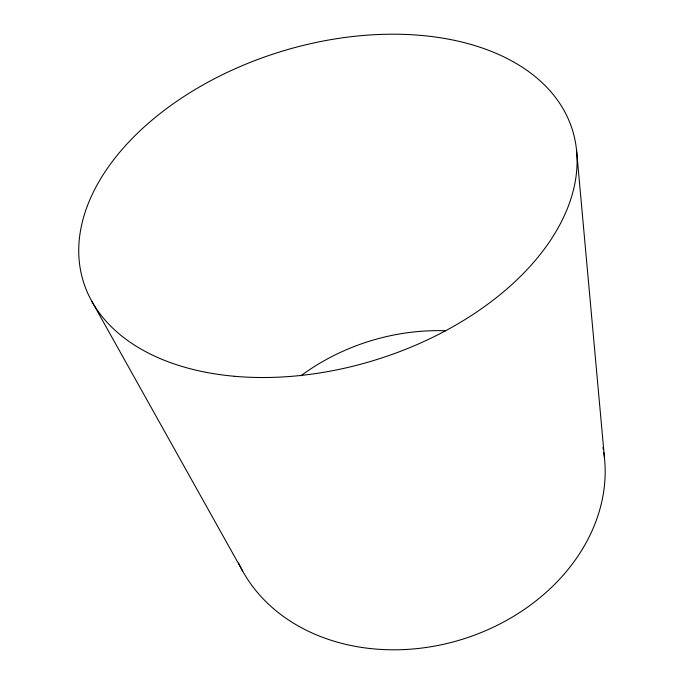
<?xml version="1.0" encoding="UTF-8"?>
<svg xmlns="http://www.w3.org/2000/svg" width="684" height="684" viewBox="0 0 684 684"><rect width="100%" height="100%" fill="white"/><g stroke="black" fill="none" stroke-linecap="round" stroke-linejoin="round"><path stroke-width="1.03" d="M91.562 300.849L242.7 571.123M576.535 150.121L604.528 458.545M602.946 447.481A192.11 156.114 -17.2 0 1 603.297 449.465M603.784 452.475A192.11 156.114 -17.2 0 1 460.648 639.805A192.11 156.114 -17.2 0 1 238.554 562.958M300.909 375.764A192.11 156.114 -17.2 0 1 445.6 330.765M234.227 376.26A256.021 161.279 -17.2 0 0 574.714 138.647A256.021 161.279 -17.2 0 0 174.796 102.668A256.021 161.279 -17.2 0 0 234.227 376.26"/></g></svg>
